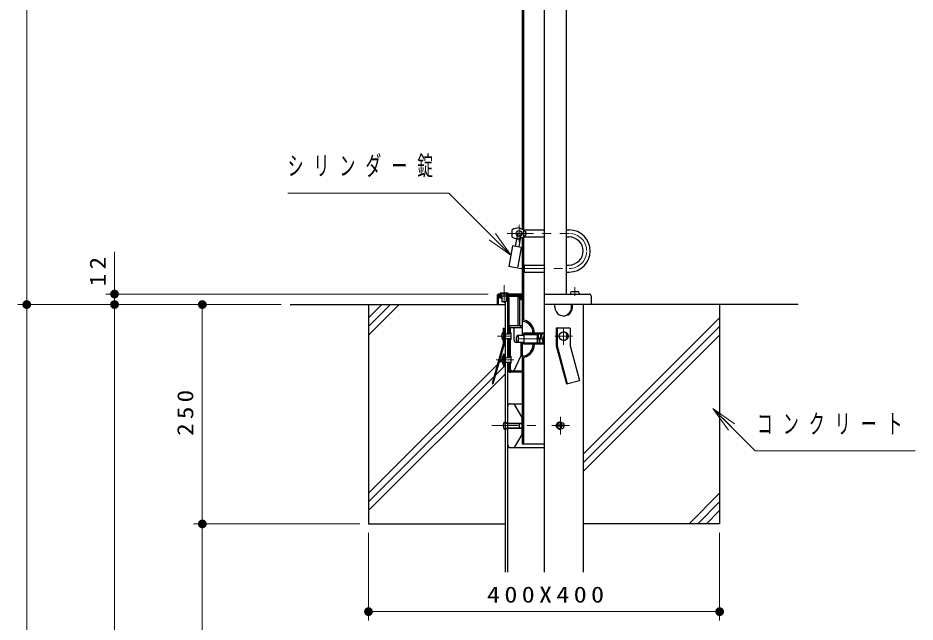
# Model space of a CAD drawing. Units: millimetres on the paper, scale 1:10. Extents: x -365 to 12, y -47 to 257.
# Drawn here: x -297.7 to -195.5, y 117.3 to 186.1 of the extents above; entities that cross this region are included whole.
import ezdxf

# ---------------------------------------------------------------- set-up
doc = ezdxf.new("R2010")
doc.units = ezdxf.units.MM
doc.linetypes.add('USER2', pattern=[6, 3, -1, 1, -1])
doc.layers.add('LY_1', color=3, linetype='Continuous', lineweight=25)
doc.styles.add('ＭＳ ゴシック', font='')
doc.styles.get('ＭＳ ゴシック').set_extended_font_data('MS Gothic')

# ---------------------------------------------------------------- blocks, each defined once
blk = doc.blocks.new('filled_dot')
at = {"color": 0, "linetype": 'Continuous', "lineweight": -2, "const_width": 1.25}
blk.add_lwpolyline([(-0.625, 0, 1), (0.625, 0, 1)], format="xyb", close=True, dxfattribs=at)

msp = doc.modelspace()

# ---------------------------------------------------------------- linework, layer by layer
at = {"layer": 'LY_1'}
for p, q in [((-237.754, 231.564), (-237.754, 122.957)), ((-240.254, 214.654), (-240.254, 162.074)), ((-240.104, 214.654), (-240.104, 161.974)), ((-235.254, 214.654), (-235.254, 154.674)), ((-241.404, 161.154), (-241.404, 162.004)), ((-240.794, 161.484), (-241.044, 160.104)), ((-240.599, 162.201), (-240.47, 162.168)), ((-240.47, 162.168), (-240.345, 162.121)), ((-240.345, 162.121), (-240.226, 162.059)), ((-240.254, 162.224), (-240.104, 162.224)), ((-240.226, 162.059), (-240.114, 161.987)), ((-240.114, 161.987), (-240.008, 161.905)), ((-240.104, 161.974), (-237.754, 161.974)), ((-240.104, 161.874), (-240.104, 161.574)), ((-240.104, 161.574), (-240.104, 161.274)), ((-240.008, 161.905), (-239.912, 161.812)), ((-239.912, 161.812), (-239.834, 161.704)), ((-239.835, 161.704), (-239.799, 161.576)), ((-239.799, 161.576), (-239.834, 161.448)), ((-235.254, 161.974), (-234.904, 161.974)), ((-240.404, 161.414), (-240.644, 160.034)), ((-240.47, 160.984), (-240.599, 160.951)), ((-240.345, 161.031), (-240.47, 160.984)), ((-240.226, 161.093), (-240.345, 161.031)), ((-240.254, 161.084), (-240.254, 149.974)), ((-240.254, 160.924), (-240.104, 160.924)), ((-240.114, 161.165), (-240.226, 161.093)), ((-240.008, 161.247), (-240.114, 161.165)), ((-240.104, 161.174), (-240.104, 151.794)), ((-240.104, 161.174), (-237.754, 161.174)), ((-239.912, 161.34), (-240.008, 161.247)), ((-239.834, 161.448), (-239.912, 161.34)), ((-235.254, 161.174), (-234.904, 161.174)), ((-241.334, 160.164), (-241.754, 157.794)), ((-240.354, 159.984), (-241.334, 160.164)), ((-240.354, 159.984), (-240.764, 157.624)), ((-240.764, 157.624), (-241.754, 157.794)), ((-240.004, 157.974), (-240.104, 157.874)), ((-240.004, 157.974), (-240.004, 157.174)), ((-240.004, 157.974), (-237.754, 157.974)), ((-235.254, 157.974), (-234.904, 157.974)), ((-240.004, 157.174), (-240.104, 157.274)), ((-240.004, 157.174), (-237.754, 157.174)), ((-235.254, 157.174), (-234.904, 157.174)), ((-243.104, 154.454), (-243.104, 153.474)), ((-242.984, 154.454), (-242.984, 153.474)), ((-242.554, 154.374), (-242.954, 154.374)), ((-242.954, 154.374), (-242.954, 154.254)), ((-242.844, 154.674), (-242.884, 154.674)), ((-242.844, 154.554), (-242.884, 154.554)), ((-242.844, 154.554), (-242.664, 154.374)), ((-242.764, 154.644), (-242.604, 154.474)), ((-242.754, 154.674), (-242.754, 154.774)), ((-241.854, 154.774), (-242.754, 154.774)), ((-242.754, 154.674), (-242.554, 154.474)), ((-241.854, 154.674), (-242.754, 154.674)), ((-242.604, 154.474), (-242.004, 154.474)), ((-242.554, 154.474), (-242.554, 153.774)), ((-241.854, 154.674), (-242.054, 154.474)), ((-242.054, 154.474), (-242.054, 153.774)), ((-240.434, 154.374), (-242.054, 154.374)), ((-241.834, 154.644), (-242.004, 154.474)), ((-241.754, 154.554), (-241.934, 154.374)), ((-241.854, 154.674), (-241.854, 154.774)), ((-240.254, 154.674), (-241.754, 154.674)), ((-240.524, 154.554), (-241.754, 154.554)), ((-240.524, 154.074), (-240.424, 154.424)), ((-240.404, 154.044), (-240.304, 154.394)), ((-240.254, 154.554), (-240.324, 154.554)), ((-240.314, 154.374), (-240.254, 154.374)), ((-237.754, 154.674), (-232.624, 154.674)), ((-234.754, 154.774), (-234.754, 154.674)), ((-234.554, 154.974), (-233.954, 154.974)), ((-233.754, 154.774), (-233.754, 154.674)), ((-232.404, 154.454), (-232.404, 153.474)), ((-266.684, 153.474), (-242.204, 153.474)), ((-257.754, 153.474), (-257.754, 128.474)), ((-242.674, 154.254), (-242.954, 154.254)), ((-242.674, 154.254), (-242.674, 154.174)), ((-242.554, 154.174), (-242.674, 154.174)), ((-242.554, 154.254), (-242.554, 154.174)), ((-242.054, 153.774), (-242.554, 153.774)), ((-242.204, 153.774), (-242.204, 122.957)), ((-242.054, 154.254), (-242.054, 154.174)), ((-242.054, 154.174), (-241.934, 154.174)), ((-241.934, 154.254), (-241.874, 154.254)), ((-241.934, 154.254), (-241.934, 154.174)), ((-241.934, 154.174), (-241.934, 150.124)), ((-241.874, 154.254), (-241.874, 150.124)), ((-241.754, 154.254), (-241.754, 150.124)), ((-240.754, 154.274), (-240.754, 151.074)), ((-240.754, 154.274), (-240.464, 154.274)), ((-240.554, 154.274), (-240.554, 151.074)), ((-240.524, 154.074), (-240.404, 154.044)), ((-240.404, 154.044), (-240.254, 154.044)), ((-240.344, 154.274), (-240.254, 154.274)), ((-208.824, 153.474), (-237.754, 153.474)), ((-236.524, 153.174), (-236.524, 153.474)), ((-234.624, 153.174), (-234.624, 153.474)), ((-234.524, 153.174), (-234.524, 153.474)), ((-233.304, 153.474), (-233.304, 122.957)), ((-217.754, 153.474), (-217.754, 128.474)), ((-242.504, 150.274), (-242.404, 150.274)), ((-242.404, 150.774), (-242.404, 148.994)), ((-242.404, 150.774), (-242.304, 150.774)), ((-242.304, 150.774), (-242.304, 148.974)), ((-242.304, 150.504), (-242.204, 150.504)), ((-241.704, 151.074), (-240.474, 151.074)), ((-241.704, 151.074), (-241.704, 150.874)), ((-241.704, 150.874), (-240.474, 150.874)), ((-241.554, 150.304), (-241.654, 150.124)), ((-241.624, 150.874), (-240.404, 150.874)), ((-241.624, 150.874), (-241.624, 150.194)), ((-241.554, 150.304), (-241.554, 149.444)), ((-241.194, 150.874), (-241.194, 149.474)), ((-240.474, 151.074), (-240.254, 151.074)), ((-240.474, 151.074), (-240.474, 150.874)), ((-240.474, 150.874), (-240.254, 150.874)), ((-236.374, 150.774), (-236.374, 148.774)), ((-234.774, 150.774), (-236.374, 150.774)), ((-236.274, 150.774), (-236.274, 148.774)), ((-234.774, 150.774), (-234.774, 148.774)), ((-242.504, 149.474), (-242.404, 149.474)), ((-242.304, 149.244), (-242.204, 149.244)), ((-242.204, 150.124), (-241.654, 150.124)), ((-242.204, 149.624), (-241.654, 149.624)), ((-241.934, 149.624), (-241.934, 147.424)), ((-241.874, 150.124), (-241.754, 150.124)), ((-241.874, 149.624), (-241.874, 147.424)), ((-241.874, 149.624), (-241.754, 149.624)), ((-241.754, 149.624), (-241.754, 147.424)), ((-241.554, 149.444), (-241.654, 149.624)), ((-241.624, 149.564), (-241.624, 147.494)), ((-240.704, 149.974), (-240.704, 149.174)), ((-240.704, 149.974), (-240.054, 149.974)), ((-240.154, 150.094), (-240.054, 150.214)), ((-240.154, 150.094), (-240.154, 150.034)), ((-240.154, 150.034), (-240.054, 150.034)), ((-237.754, 150.214), (-240.054, 150.214)), ((-237.754, 150.094), (-240.054, 150.094)), ((-240.054, 150.094), (-240.054, 149.064)), ((-240.054, 150.074), (-238.554, 150.074)), ((-239.004, 150.214), (-238.854, 150.214)), ((-238.554, 149.574), (-238.454, 150.094)), ((-238.554, 150.074), (-238.554, 149.074)), ((-238.454, 150.094), (-238.274, 149.064)), ((-238.274, 149.064), (-238.094, 150.094)), ((-238.094, 150.094), (-237.914, 149.064)), ((-237.914, 149.064), (-237.754, 149.994)), ((-242.404, 148.994), (-243.684, 144.484)), ((-242.304, 148.974), (-243.584, 144.454)), ((-240.914, 149.174), (-240.304, 149.174)), ((-240.404, 149.174), (-240.404, 147.574)), ((-240.304, 149.174), (-240.054, 149.174)), ((-240.254, 149.174), (-240.254, 137.574)), ((-240.154, 149.114), (-240.054, 149.114)), ((-240.154, 149.064), (-240.154, 149.114)), ((-240.154, 149.064), (-240.054, 148.944)), ((-240.054, 149.074), (-238.554, 149.074)), ((-237.754, 149.064), (-240.054, 149.064)), ((-237.754, 148.944), (-240.054, 148.944)), ((-239.004, 148.934), (-238.854, 148.934)), ((-236.374, 148.754), (-235.214, 144.434)), ((-236.274, 148.774), (-235.114, 144.454)), ((-234.774, 148.774), (-233.714, 144.834)), ((-242.504, 147.574), (-242.404, 147.574)), ((-242.404, 147.804), (-242.404, 146.544)), ((-242.404, 147.804), (-242.204, 147.804)), ((-242.304, 147.804), (-242.304, 146.544)), ((-242.204, 147.424), (-241.654, 147.424)), ((-241.554, 147.604), (-241.654, 147.424)), ((-241.554, 147.604), (-241.554, 146.744)), ((-241.194, 145.874), (-240.404, 147.574)), ((-240.104, 147.364), (-240.104, 137.574)), ((-242.504, 146.774), (-242.404, 146.774)), ((-242.404, 146.544), (-242.204, 146.544)), ((-242.204, 146.924), (-241.654, 146.924)), ((-241.934, 146.924), (-241.934, 140.024)), ((-241.874, 146.924), (-241.874, 146.074)), ((-241.754, 146.924), (-241.754, 146.074)), ((-241.554, 146.744), (-241.654, 146.924)), ((-241.624, 146.864), (-241.624, 146.174)), ((-240.254, 145.874), (-241.554, 145.874)), ((-240.254, 145.754), (-241.554, 145.754)), ((-240.954, 145.874), (-240.954, 145.754)), ((-243.684, 144.484), (-243.584, 144.454)), ((-235.214, 144.434), (-233.714, 144.834)), ((-241.604, 142.174), (-240.254, 142.174)), ((-240.304, 140.674), (-241.164, 142.174)), ((-241.904, 141.874), (-241.904, 137.474)), ((-242.304, 140.074), (-242.204, 140.074)), ((-242.204, 140.024), (-241.904, 140.024)), ((-240.304, 140.674), (-240.304, 138.674)), ((-240.304, 140.674), (-240.254, 140.674)), ((-242.304, 139.274), (-242.204, 139.274)), ((-242.204, 139.974), (-240.304, 139.974)), ((-242.204, 139.374), (-240.304, 139.374)), ((-242.204, 139.324), (-241.904, 139.324)), ((-241.934, 139.324), (-241.934, 122.957)), ((-241.904, 139.924), (-240.304, 139.924)), ((-241.904, 139.424), (-240.304, 139.424)), ((-240.604, 139.974), (-240.604, 139.374)), ((-235.924, 139.724), (-236.174, 139.724)), ((-235.924, 139.624), (-236.174, 139.624)), ((-235.924, 139.974), (-235.924, 139.724)), ((-235.924, 139.624), (-235.924, 139.384)), ((-235.824, 139.974), (-235.824, 139.724)), ((-235.574, 139.724), (-235.824, 139.724)), ((-235.824, 139.624), (-235.824, 139.384)), ((-235.574, 139.624), (-235.824, 139.624)), ((-240.304, 138.674), (-241.164, 137.174)), ((-240.304, 138.674), (-240.254, 138.674)), ((-241.604, 137.174), (-237.754, 137.174)), ((-237.754, 137.574), (-240.254, 137.574)), ((-257.754, 128.474), (-242.204, 128.474)), ((-217.754, 128.474), (-233.304, 128.474))]:
    msp.add_line(p, q, dxfattribs=at)
at = {"layer": 'LY_1', "color": 7, "lineweight": 13}
for p, q in [((-296.684, 153.474), (-296.684, 226.174)), ((-243.298, 161.572), (-241.531, 159.097)), ((-241.531, 159.097), (-244.006, 160.865)), ((-241.531, 159.097), (-243.652, 161.219)), ((-286.684, 153.474), (-286.684, 159.473)), ((-244.104, 154.674), (-287.684, 154.674)), ((-267.684, 153.474), (-297.684, 153.474)), ((-296.684, 54.474), (-296.684, 153.474)), ((-267.684, 153.474), (-287.684, 153.474)), ((-286.684, 64.474), (-286.684, 153.474)), ((-276.684, 128.474), (-276.684, 153.474)), ((-257.754, 150.974), (-255.254, 153.474)), ((-257.754, 151.964), (-256.244, 153.474)), ((-257.754, 149.984), (-254.264, 153.474)), ((-233.304, 136.414), (-217.754, 151.964)), ((-233.304, 135.424), (-217.754, 150.974)), ((-233.304, 134.434), (-217.754, 149.984)), ((-257.754, 131.964), (-242.204, 147.514)), ((-257.754, 130.974), (-242.204, 146.524)), ((-257.754, 129.984), (-242.204, 145.534)), ((-216.763, 139.17), (-218.531, 141.645)), ((-218.531, 141.645), (-216.056, 139.877)), ((-218.531, 141.645), (-216.41, 139.523)), ((-221.244, 128.474), (-217.754, 131.964)), ((-220.254, 128.474), (-217.754, 130.974)), ((-219.264, 128.474), (-217.754, 129.984)), ((-258.754, 128.474), (-277.684, 128.474)), ((-276.684, 64.474), (-276.684, 128.474)), ((-257.754, 127.474), (-257.754, 117.474)), ((-217.754, 127.474), (-217.754, 117.474)), ((-217.754, 118.474), (-257.754, 118.474))]:
    msp.add_line(p, q, dxfattribs=at)
at = {"layer": 'LY_1', "color": 7, "linetype": 'USER2', "lineweight": 13}
for p, q in [((-240.604, 162.574), (-240.604, 160.574)), ((-241.954, 161.574), (-234.904, 161.574)), ((-240.644, 157.574), (-234.874, 157.574)), ((-242.304, 155.674), (-242.304, 153.674)), ((-234.254, 155.474), (-234.254, 154.474)), ((-235.524, 150.874), (-235.524, 148.874)), ((-243.064, 149.874), (-241.454, 149.874)), ((-237.754, 149.574), (-241.504, 149.574)), ((-234.524, 149.874), (-236.524, 149.874)), ((-243.204, 147.174), (-241.204, 147.174)), ((-235.874, 140.674), (-235.874, 138.674)), ((-243.694, 139.674), (-237.754, 139.674)), ((-234.874, 139.674), (-236.874, 139.674))]:
    msp.add_line(p, q, dxfattribs=at)
at = {"layer": 'LY_1', "color": 7, "lineweight": 13}
for points in [[(-241.531, 159.097), (-248.602, 166.168), (-266.957, 166.168)], [(-218.531, 141.645), (-213.707, 136.821), (-195.496, 136.821)]]:
    msp.add_lwpolyline(points, dxfattribs=at)
at = {"layer": 'LY_1'}
for centre, radius in [((-240.599, 161.576), 0.325), ((-240.599, 161.451), 0.2), ((-235.524, 149.876), 0.5), ((-235.874, 139.676), 0.4)]:
    msp.add_circle(centre, radius, dxfattribs=at)
for centre, radius, start, end in [((-240.599, 160.501), 1.7, 89.99998, 118.07236), ((-234.899, 159.576), 2.4, 0, 89.99998), ((-240.599, 162.651), 1.7, 241.92739, 270.00002), ((-234.899, 159.576), 1.6, 0, 89.99998), ((-234.899, 159.576), 1.6, 270.00002, 0), ((-234.899, 159.576), 2.4, 270.00002, 0), ((-242.879, 154.456), 0.22, 90, 179.99998), ((-242.879, 154.456), 0.1, 90, 179.99998), ((-242.849, 154.556), 0.12, 45, 89.99998), ((-242.669, 154.256), 0.12, 0, 89.99998), ((-241.929, 154.256), 0.12, 90, 179.99998), ((-241.874, 154.256), 0.12, 0, 89.99998), ((-241.749, 154.556), 0.12, 89.99998, 135.00001), ((-240.519, 154.456), 0.22, 343.98801, 89.99998), ((-240.519, 154.456), 0.1, 343.98615, 89.99998), ((-234.549, 154.776), 0.2, 90, 179.99998), ((-233.949, 154.776), 0.2, 0, 89.99998), ((-232.619, 154.456), 0.22, 0, 89.99998), ((-235.524, 153.176), 1, 179.99998, 0.00001), ((-235.624, 153.176), 1, 272.86616, 0), ((-239.999, 151.789), 0.25, 179.99998, 256.94259), ((-239.999, 151.789), 0.1, 179.99998, 256.94344), ((-240.364, 150.216), 1.365, 0, 76.94242), ((-240.364, 150.216), 1.515, 0, 76.94251), ((-241.749, 149.876), 0.85, 151.92791, 208.0721), ((-235.624, 149.876), 0.5, 0, 84.26053), ((-240.894, 149.476), 0.3, 179.99998, 270.00003), ((-240.499, 149.576), 0.45, 116.38783, 243.61219), ((-235.624, 149.876), 0.5, 275.73947, 0), ((-240.364, 148.936), 1.365, 283.05758, 0), ((-240.364, 148.936), 1.515, 283.05749, 0), ((-241.749, 147.176), 0.85, 151.92791, 208.0721), ((-239.999, 147.363), 0.25, 103.05744, 179.99998), ((-239.999, 147.363), 0.1, 103.05659, 179.99998), ((-241.319, 146.176), 0.3, 179.99998, 270.00003), ((-241.554, 146.076), 0.32, 179.99998, 270.00003), ((-241.554, 146.076), 0.2, 179.99998, 270.00003), ((-241.599, 141.876), 0.3, 90, 179.99998), ((-241.549, 139.676), 0.85, 151.92791, 208.0721), ((-235.974, 139.676), 0.4, 82.81888, 277.18113), ((-235.874, 139.676), 0.3, 170.40547, 189.59454), ((-235.874, 139.676), 0.3, 80.40545, 99.59457), ((-235.874, 139.676), 0.3, 260.40543, 279.59455), ((-235.874, 139.676), 0.3, 0, 9.59455), ((-235.874, 139.676), 0.3, 350.40545, 0), ((-241.599, 137.476), 0.3, 179.99998, 270.00003)]:
    msp.add_arc(centre, radius, start, end, dxfattribs=at)
at = {"layer": 'LY_1', "color": 7, "linetype": 'USER2', "lineweight": 13}
for start, end in [(0, 89.99998), (270.00002, 0)]:
    msp.add_arc((-234.899, 159.576), 2, start, end, dxfattribs=at)

# ---------------------------------------------------------------- block references
at = {"layer": 'LY_1', "color": 7, "lineweight": 13, "xscale": 0.4, "yscale": 0.4}
for p, rotation in [((-286.684, 154.674), 270), ((-296.684, 153.474), 90), ((-296.684, 153.474), 270), ((-286.684, 153.474), 270), ((-286.684, 153.474), 90), ((-276.684, 153.474), 270), ((-276.684, 128.474), 90), ((-276.684, 128.474), 270), ((-217.754, 118.474), 180)]:
    msp.add_blockref('filled_dot', p, dxfattribs=dict(at, rotation=rotation))
msp.add_blockref('filled_dot', (-257.754, 118.474), dxfattribs=at)

# ---------------------------------------------------------------- texts
at = {"layer": 'LY_1', "color": 7, "style": 'ＭＳ ゴシック'}
for s, insert, char_height, attachment_point in [('\\T1.64;\\W0.6;シリンダー錠', (-266.957, 169.168), 2.199, 4), ('\\T1.64;\\W0.6;コンクリート', (-213.496, 139.821), 2.199, 4), ('\\T1.32;\\W1.2;400X400', (-237.345, 119.474), 1.833, 8)]:
    msp.add_mtext(s, dxfattribs=dict(at, insert=insert, char_height=char_height, attachment_point=attachment_point))
at = {"layer": 'LY_1', "color": 7, "char_height": 1.833, "attachment_point": 8, "rotation": 90, "style": 'ＭＳ ゴシック'}
for s, insert in [('\\T1.34;\\W1.15;12', (-287.684, 157.473)), ('\\T1.33;\\W1.15;250', (-277.684, 141.366))]:
    msp.add_mtext(s, dxfattribs=dict(at, insert=insert))

doc.saveas('drawing.dxf')
